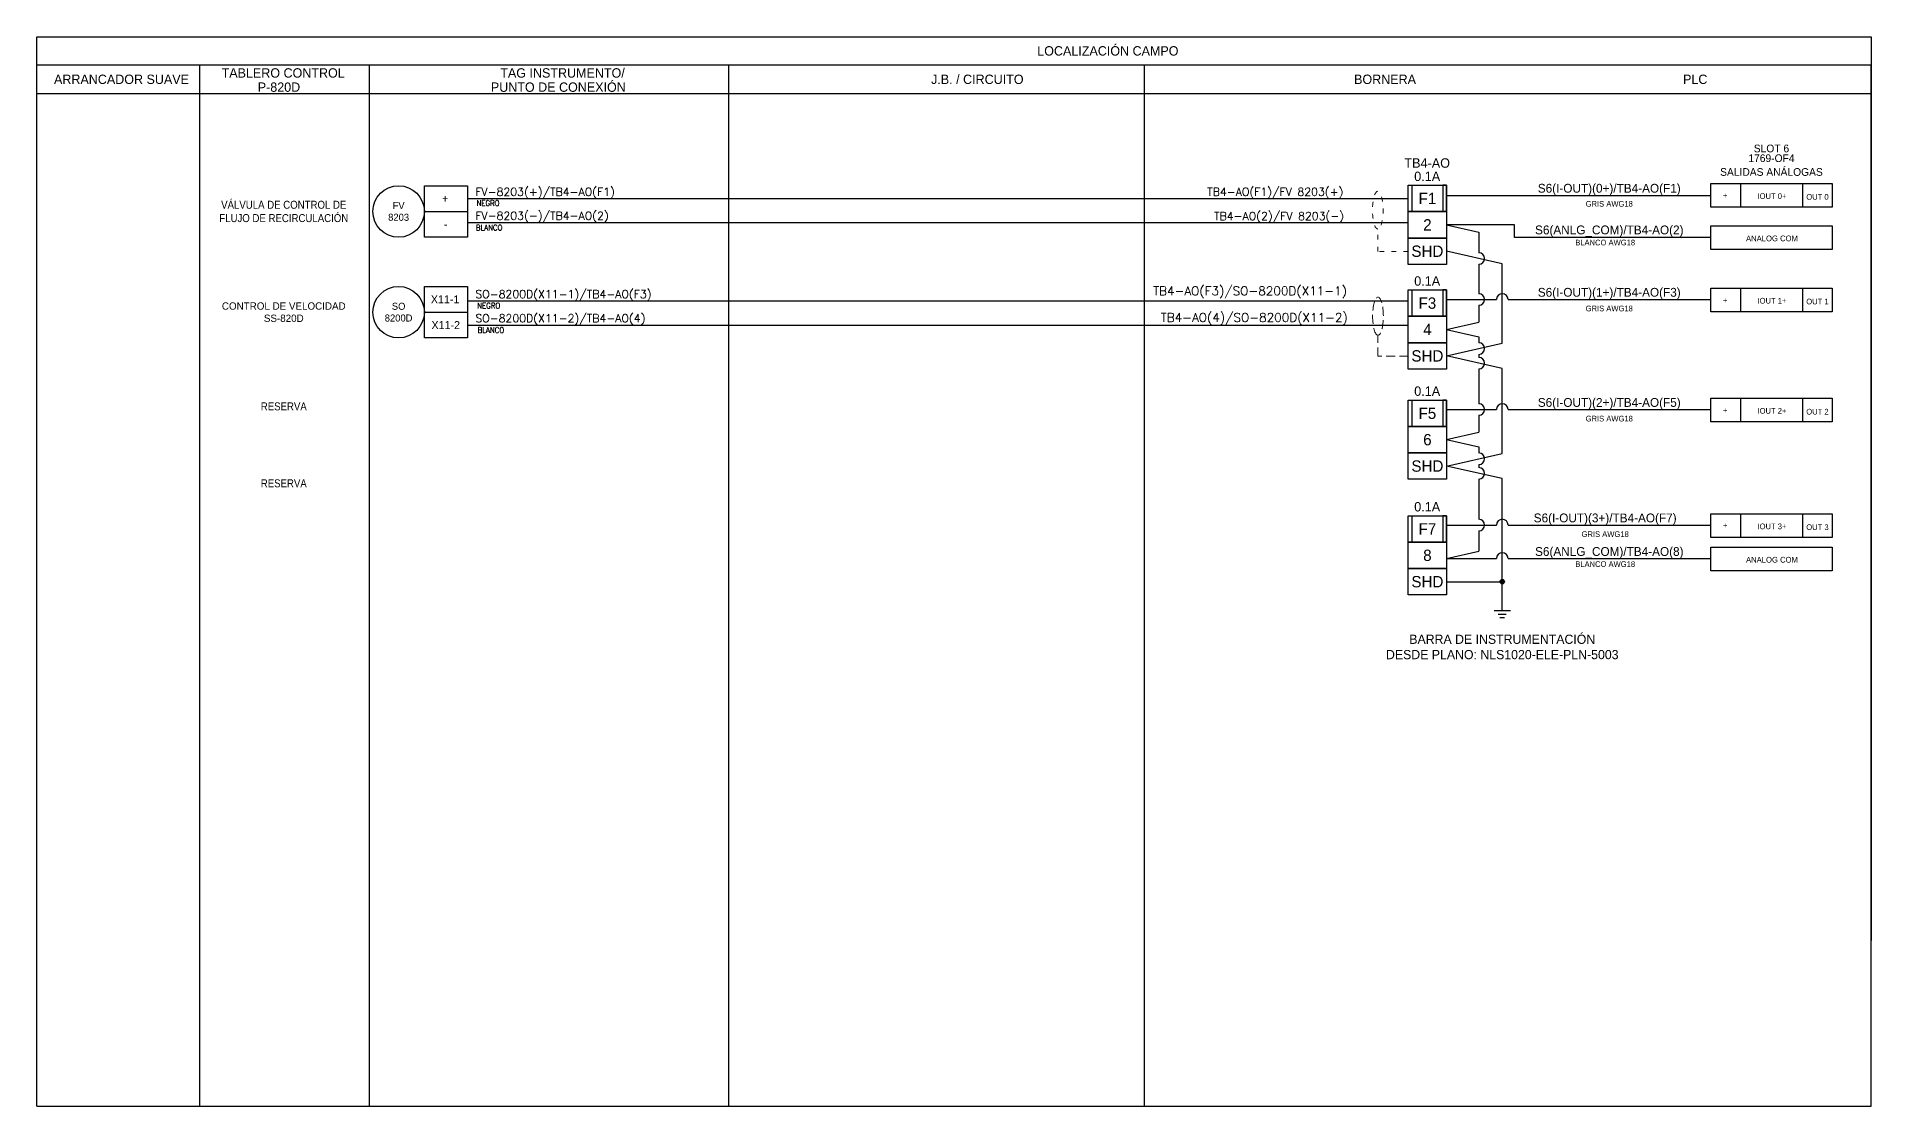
# Model space of a CAD drawing. Extents: x 3050 to 3945, y 182 to 449.
# Drawn here: x 3486.9 to 3945.4, y 182.2 to 449.5 of the extents above; entities that cross this region are included whole.
import ezdxf
from ezdxf.enums import TextEntityAlignment as Align

# ---------------------------------------------------------------- set-up
doc = ezdxf.new("R2010")
doc.units = 0
doc.header["$LTSCALE"] = 0.1
doc.header["$MEASUREMENT"] = 0
doc.linetypes.add('ACAD_ISO03W100', pattern=[30, 12, -18])
doc.linetypes.add('HIDDEN', pattern=[0.375, 0.25, -0.125])
doc.styles.add('F1A', font='amir.shx')
doc.styles.add('ROMANS', font='romans.shx')

msp = doc.modelspace()

# ---------------------------------------------------------------- hatches: boundary and pattern name
at = {"ltscale": 0.1}
h = msp.add_hatch(color=256, dxfattribs=at)
h.dxf.hatch_style = 1
edge = h.paths.add_edge_path()
edge.add_arc((3853.15, 313.31), 0.545, 0, 360)

# ---------------------------------------------------------------- linework, layer by layer
at = {"lineweight": 25}
for p, q in [((3486.86, 449.49), (3945.39, 449.49)), ((3486.86, 182.21), (3486.86, 449.49)), ((3945.39, 449.49), (3945.39, 223.65)), ((3945.39, 442.4), (3486.86, 442.4)), ((3527.59, 182.21), (3527.59, 442.4)), ((3569.99, 442.4), (3569.99, 182.21)), ((3659.81, 182.21), (3659.81, 442.4)), ((3763.69, 442.4), (3763.69, 182.21)), ((3945.39, 435.3), (3945.39, 442.4)), ((3486.86, 435.3), (3945.39, 435.3)), ((3945.39, 182.21), (3945.39, 435.3)), ((3912.71, 412.8), (3912.71, 406.9)), ((3928.15, 412.8), (3928.15, 406.9)), ((3594.57, 412.26), (3594.57, 399.39)), ((3839.23, 409.85), (3905.26, 409.85)), ((3839.23, 402.48), (3847.3, 400.65)), ((3853.15, 392.74), (3839.23, 395.89)), ((3853.15, 372.88), (3853.15, 392.74)), ((3594.57, 387.08), (3594.57, 374.21)), ((3912.71, 386.65), (3912.71, 380.75)), ((3928.15, 386.65), (3928.15, 380.75)), ((3839.23, 383.84), (3844.75, 383.84)), ((3844.75, 383.84), (3851.71, 383.84)), ((3854.59, 383.84), (3855.63, 383.84)), ((3855.63, 383.84), (3905.26, 383.84)), ((3839.23, 376.33), (3847.3, 378.15)), ((3839.23, 376.33), (3847.3, 374.5)), ((3839.23, 369.73), (3853.15, 372.88)), ((3853.15, 366.58), (3839.23, 369.73)), ((3853.15, 345.36), (3853.15, 366.58)), ((3912.71, 359.13), (3912.71, 353.23)), ((3928.15, 359.13), (3928.15, 353.23)), ((3839.23, 356.32), (3844.75, 356.32)), ((3844.75, 356.32), (3851.71, 356.32)), ((3854.59, 356.32), (3855.63, 356.32)), ((3855.63, 356.32), (3905.26, 356.32)), ((3839.23, 348.8), (3847.3, 350.63)), ((3839.23, 348.8), (3847.3, 346.97)), ((3839.23, 342.21), (3853.15, 345.36)), ((3853.15, 339.06), (3839.23, 342.21)), ((3853.15, 306.07), (3853.15, 339.06)), ((3912.71, 330.27), (3912.71, 324.36)), ((3928.15, 330.27), (3928.15, 324.36)), ((3839.23, 327.46), (3844.75, 327.46)), ((3844.75, 327.46), (3851.71, 327.46)), ((3854.59, 327.46), (3855.63, 327.46)), ((3855.63, 327.46), (3905.26, 327.46)), ((3839.23, 319.11), (3847.3, 320.94)), ((3839.23, 319.11), (3844.75, 319.11)), ((3844.75, 319.11), (3851.71, 319.11)), ((3854.59, 319.11), (3855.63, 319.11)), ((3855.63, 319.11), (3905.26, 319.11)), ((3839.23, 313.31), (3853.15, 313.31)), ((3851.13, 306.07), (3855.17, 306.07)), ((3852.14, 305.2), (3854.16, 305.2)), ((3852.54, 304.33), (3853.75, 304.33)), ((3486.86, 182.21), (3945.39, 182.21))]:
    msp.add_line(p, q, dxfattribs=at)
at = {"lineweight": 25, "ltscale": 0.1}
for p, q in [((3594.57, 409.07), (3829.66, 409.07)), ((3594.57, 403.03), (3829.66, 403.03)), ((3594.57, 383.47), (3829.66, 383.47)), ((3594.57, 377.43), (3829.66, 377.43))]:
    msp.add_line(p, q, dxfattribs=at)
at = {"ltscale": 0.1}
for p, q in [((3847.3, 400.65), (3847.3, 395.5)), ((3847.3, 392.62), (3847.3, 385.28)), ((3847.3, 382.4), (3847.3, 378.15)), ((3847.3, 374.5), (3847.3, 373)), ((3847.3, 370.12), (3847.3, 369.34)), ((3847.3, 366.47), (3847.3, 357.76)), ((3847.3, 354.88), (3847.3, 350.63)), ((3847.3, 346.97), (3847.3, 345.47)), ((3847.3, 342.6), (3847.3, 341.82)), ((3847.3, 338.96), (3847.3, 328.89)), ((3847.3, 326.02), (3847.3, 320.94))]:
    msp.add_line(p, q, dxfattribs=at)
at = {"lineweight": 25}
for points in [[(3905.26, 412.8), (3935.61, 412.8), (3935.61, 406.9), (3905.26, 406.9)], [(3830.59, 405.78), (3829.66, 405.78), (3829.66, 412.37), (3830.59, 412.37)], [(3829.66, 412.37), (3839.23, 412.37), (3839.23, 405.78), (3829.66, 405.78)], [(3838.3, 405.78), (3839.23, 405.78), (3839.23, 412.37), (3838.3, 412.37)], [(3829.66, 405.78), (3839.23, 405.78), (3839.23, 399.18), (3829.66, 399.18)], [(3829.66, 399.18), (3839.23, 399.18), (3839.23, 392.59), (3829.66, 392.59)], [(3905.26, 402.23), (3935.61, 402.23), (3935.61, 396.32), (3905.26, 396.32)], [(3830.59, 379.62), (3829.66, 379.62), (3829.66, 386.22), (3830.59, 386.22)], [(3829.66, 386.22), (3839.23, 386.22), (3839.23, 379.62), (3829.66, 379.62)], [(3838.3, 379.62), (3839.23, 379.62), (3839.23, 386.22), (3838.3, 386.22)], [(3905.26, 386.65), (3935.61, 386.65), (3935.61, 380.75), (3905.26, 380.75)], [(3829.66, 379.62), (3839.23, 379.62), (3839.23, 373.03), (3829.66, 373.03)], [(3829.66, 373.03), (3839.23, 373.03), (3839.23, 366.44), (3829.66, 366.44)], [(3830.59, 352.1), (3829.66, 352.1), (3829.66, 358.69), (3830.59, 358.69)], [(3829.66, 358.69), (3839.23, 358.69), (3839.23, 352.1), (3829.66, 352.1)], [(3838.3, 352.1), (3839.23, 352.1), (3839.23, 358.69), (3838.3, 358.69)], [(3905.26, 359.13), (3935.61, 359.13), (3935.61, 353.23), (3905.26, 353.23)], [(3829.66, 352.1), (3839.23, 352.1), (3839.23, 345.5), (3829.66, 345.5)], [(3829.66, 345.5), (3839.23, 345.5), (3839.23, 338.91), (3829.66, 338.91)], [(3905.26, 330.27), (3935.61, 330.27), (3935.61, 324.36), (3905.26, 324.36)], [(3830.59, 323.2), (3829.66, 323.2), (3829.66, 329.79), (3830.59, 329.79)], [(3829.66, 329.79), (3839.23, 329.79), (3839.23, 323.2), (3829.66, 323.2)], [(3838.3, 323.2), (3839.23, 323.2), (3839.23, 329.79), (3838.3, 329.79)], [(3829.66, 323.2), (3839.23, 323.2), (3839.23, 316.61), (3829.66, 316.61)], [(3905.26, 321.92), (3935.61, 321.92), (3935.61, 316.02), (3905.26, 316.02)], [(3829.66, 316.61), (3839.23, 316.61), (3839.23, 310.01), (3829.66, 310.01)]]:
    msp.add_lwpolyline(points, close=True, dxfattribs=at)
for points in [[(3583.75, 412.26), (3594.57, 412.26)], [(3594.57, 399.39), (3583.75, 399.39), (3583.75, 412.26)], [(3583.75, 405.82), (3594.57, 405.82)], [(3583.75, 387.08), (3594.57, 387.08)], [(3594.57, 374.21), (3583.75, 374.21), (3583.75, 387.08)], [(3583.75, 380.65), (3594.57, 380.65)]]:
    msp.add_lwpolyline(points, dxfattribs=at)
at = {"linetype": 'ACAD_ISO03W100', "lineweight": 5}
msp.add_lwpolyline([(3829.66, 395.82), (3822.04, 395.82), (3822.04, 401.43)], dxfattribs=at)
at = {"ltscale": 0.1}
msp.add_lwpolyline([(3905.26, 399.28), (3856.2, 399.28), (3856.2, 402.48), (3839.23, 402.48)], dxfattribs=at)
at = {"linetype": 'HIDDEN', "lineweight": 5, "ltscale": 88}
msp.add_lwpolyline([(3829.66, 369.66), (3822.09, 369.66), (3822.09, 374.88)], dxfattribs=at)
at = {"lineweight": 25}
for centre in [(3577.31, 405.82), (3577.31, 380.65)]:
    msp.add_circle(centre, 6.43, dxfattribs=at)
at = {"ltscale": 0.1}
msp.add_circle((3853.15, 313.31), 0.545, dxfattribs=at)
at = {"lineweight": 25}
for centre, start, end in [((3847.3, 394.06), 270, 90), ((3847.3, 383.84), 270, 90), ((3853.15, 383.84), 0, 180), ((3847.3, 371.56), 270, 90), ((3847.3, 367.91), 270, 90), ((3847.3, 356.32), 270, 90), ((3853.15, 356.32), 0, 180), ((3847.3, 344.03), 270, 90), ((3847.3, 340.38), 270, 90), ((3847.3, 327.46), 270, 90), ((3853.15, 327.46), 0, 180), ((3853.15, 319.11), 0, 180)]:
    msp.add_arc(centre, 1.44, start, end, dxfattribs=at)
at = {"linetype": 'ACAD_ISO03W100', "lineweight": 5}
msp.add_ellipse((3822.04, 406.15), major_axis=(0, -4.72), ratio=0.281569, dxfattribs=at)
at = {"linetype": 'HIDDEN', "lineweight": 5, "ltscale": 88}
msp.add_ellipse((3822.09, 379.64), major_axis=(0, -4.76), ratio=0.281569, dxfattribs=at)

# ---------------------------------------------------------------- texts
at = {"lineweight": 25, "style": 'F1A'}
for s, height, p in [('LOCALIZACIÓN CAMPO', 2.34, (3754.58, 445.95)), ('TABLERO CONTROL', 2.34, (3548.46, 440.44)), ('TAG INSTRUMENTO/', 2.34, (3618.28, 440.44)), ('ARRANCADOR SUAVE', 2.34, (3508.05, 438.85)), ('P-820D', 2.34, (3547.41, 436.89)), ('PUNTO DE CONEXIÓN', 2.34, (3617.23, 436.89)), ('J.B. / CIRCUITO', 2.34, (3721.95, 438.85)), ('BORNERA', 2.34, (3823.85, 438.85)), ('PLC', 2.34, (3901.38, 438.85)), ('SLOT 6', 1.918, (3920.43, 421.57)), ('1769-OF4', 1.918, (3920.43, 419.13)), ('SALIDAS ANÁLOGAS', 1.9179, (3920.43, 415.69)), ('+', 2, (3588.94, 409.04)), ('F1', 2.833, (3834.44, 409.07)), ('+', 1.42, (3908.85, 409.82)), ('IOUT 0+', 1.417, (3920.56, 409.67)), ('OUT 0', 1.417, (3931.93, 409.46)), ('2', 2.83, (3834.44, 402.48)), ('-', 2, (3589.09, 402.6)), ('ANALOG COM', 1.43, (3920.56, 399.09)), ('SHD', 2.833, (3834.44, 395.89)), ('X11-1', 2, (3588.94, 383.86)), ('F3', 2.833, (3834.44, 382.92)), ('+', 1.42, (3908.85, 383.67)), ('IOUT 1+', 1.417, (3920.56, 383.52)), ('OUT 1', 1.417, (3931.93, 383.31)), ('X11-2', 2, (3589.09, 377.43)), ('4', 2.83, (3834.44, 376.33)), ('SHD', 2.833, (3834.44, 369.73)), ('F5', 2.833, (3834.44, 355.39)), ('+', 1.42, (3908.85, 356.14)), ('IOUT 2+', 1.417, (3920.56, 356)), ('OUT 2', 1.417, (3931.93, 355.79)), ('6', 2.83, (3834.44, 348.8)), ('SHD', 2.833, (3834.44, 342.21)), ('F7', 2.833, (3834.44, 326.5)), ('+', 1.42, (3908.85, 327.42)), ('IOUT 3+', 1.417, (3920.56, 327.13)), ('OUT 3', 1.417, (3931.93, 326.92)), ('8', 2.83, (3834.44, 319.9)), ('ANALOG COM', 1.43, (3920.56, 318.79)), ('SHD', 2.833, (3834.44, 313.31))]:
    msp.add_text(s, height=height, dxfattribs=at).set_placement(p, align=Align.MIDDLE_CENTER)
for s, height, p in [('TB4-AO', 2.361, (3834.39, 416.75)), ('0.1A', 2.361, (3834.39, 413.42)), ('GRIS AWG18', 1.417, (3879.89, 407.02)), ('BLANCO AWG18', 1.4167, (3878.87, 397.35)), ('0.1A', 2.361, (3834.39, 387.27)), ('GRIS AWG18', 1.417, (3879.89, 380.87)), ('0.1A', 2.361, (3834.39, 359.74)), ('GRIS AWG18', 1.417, (3879.89, 353.35)), ('0.1A', 2.361, (3834.39, 330.85)), ('GRIS AWG18', 1.417, (3878.87, 324.48)), ('BLANCO AWG18', 1.4167, (3878.87, 316.99))]:
    msp.add_text(s, height=height, dxfattribs=at).set_placement(p, align=Align.CENTER)
for s, p in [('S6(I-OUT)(0+)/TB4-AO(F1)', (3879.89, 409.86)), ('S6(ANLG_COM)/TB4-AO(2)', (3879.9, 399.45)), ('S6(I-OUT)(1+)/TB4-AO(F3)', (3879.89, 383.86)), ('S6(I-OUT)(2+)/TB4-AO(F5)', (3879.89, 356.34)), ('S6(I-OUT)(3+)/TB4-AO(F7)', (3878.87, 327.48)), ('S6(ANLG_COM)/TB4-AO(8)', (3879.9, 319.09))]:
    msp.add_text(s, height=2.2, dxfattribs=at).set_placement(p, align=Align.BOTTOM_CENTER)
at = {"lineweight": 25, "style": 'ROMANS'}
for s, height, p in [('FV-8203(+)/TB4-AO(F1)', 2, (3596.48, 409.73)), ('TB4-AO(F1)/FV 8203(+)', 2, (3779.41, 409.74)), ('FV-8203(-)/TB4-AO(2)', 2, (3596.48, 403.75)), ('TB4-AO(2)/FV 8203(-)', 2, (3781.12, 403.67)), ('SO-8200D(X11-1)/TB4-AO(F3)', 2, (3596.48, 384.17)), ('TB4-AO(F3)/SO-8200D(X11-1)', 2.2, (3765.86, 384.87)), ('TB4-AO(4)/SO-8200D(X11-2)', 2.2, (3767.77, 378.22)), ('SO-8200D(X11-2)/TB4-AO(4)', 2, (3596.48, 378.13))]:
    msp.add_text(s, height=height, dxfattribs=at).set_placement(p)
at = {"lineweight": 25, "style": 'ROMANS', "width": 0.9}
for s, p in [('NEGRO', (3602.52, 407.19)), ('BLANCO', (3603.25, 401.08)), ('NEGRO', (3602.71, 381.57)), ('BLANCO', (3603.69, 375.46))]:
    msp.add_text(s, height=1.417, dxfattribs=at).set_placement(p, align=Align.RIGHT)
at = {"lineweight": 25, "ltscale": 0.1, "attachment_point": 5, "style": 'F1A'}
for s, insert, char_height, width in [('{\\W0.9;VÁLVULA DE CONTROL DE FLUJO DE RECIRCULACIÓN}', (3548.61, 405.82), 2, 34.9616), ('{\\fAller|b0|i0|c0|p0;\\H0.91667x;FV\\P8203}', (3577.31, 405.82), 1.9179, 15.4626), ('{\\fAller|b0|i0|c0|p0;\\H0.91667x;CONTROL DE VELOCIDAD SS-820D}', (3548.61, 380.65), 2, 34.9616), ('{\\fAller|b0|i0|c0|p0;\\H0.91667x;SO\\P8200D}', (3577.31, 380.65), 1.9179, 15.4626), ('{\\W0.9;RESERVA}', (3548.61, 357.1), 2, 34.9616), ('{\\W0.9;RESERVA}', (3548.61, 337.87), 2, 34.9616), ('BARRA DE INSTRUMENTACIÓN\\PDESDE PLANO: NLS1020-ELE-PLN-5003 ', (3853.15, 296.99), 2.2998, 67.4948)]:
    msp.add_mtext(s, dxfattribs=dict(at, insert=insert, char_height=char_height, width=width))

doc.saveas('drawing.dxf')
